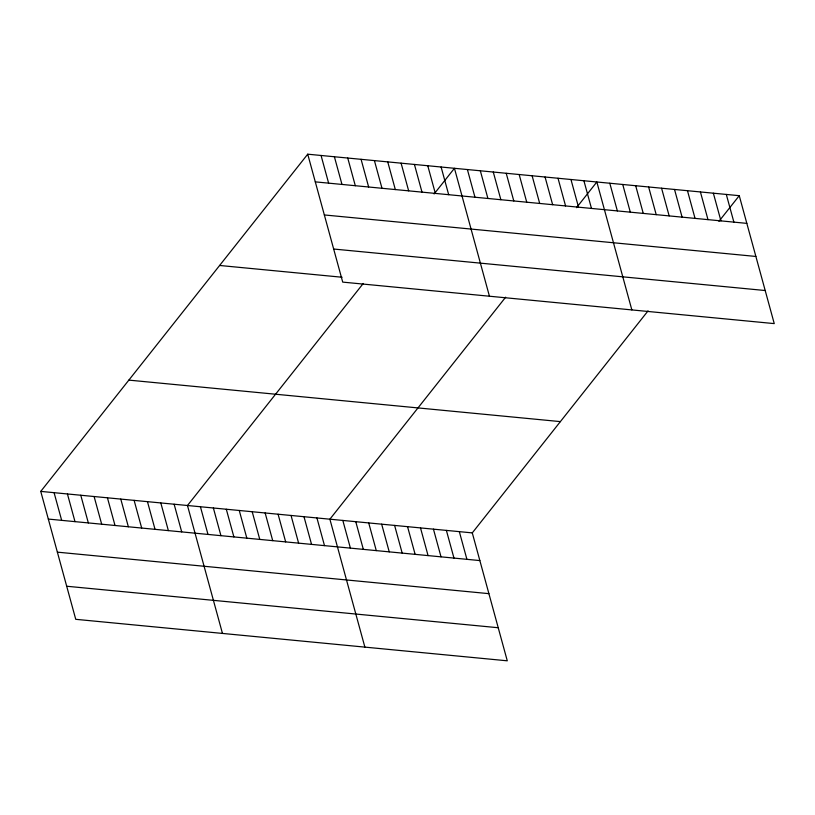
<?xml version="1.0" encoding="UTF-8"?>
<svg xmlns="http://www.w3.org/2000/svg" width="815" height="815" viewBox="0 0 815 815"><rect width="100%" height="100%" fill="white"/><g stroke="black" fill="none" stroke-linecap="round" stroke-linejoin="round"><path stroke-width="1.22" d="M648.047 310.882L472.282 532.888L507.276 660.812L75.744 619.318L40.75 491.394L307.724 154.188L739.256 195.682L774.25 323.606L342.718 282.112L307.724 154.188M363.235 283.488L187.47 505.504L222.464 633.428M434.11 193.97L454.444 168.297L489.438 296.222M505.646 297.19L329.881 519.196L364.876 647.12M576.521 207.672L596.845 181.989L631.849 309.914M718.922 221.364L739.256 195.682M315.293 181.867L746.825 223.371M324.339 214.946L755.872 256.45M333.671 249.033L765.204 290.527M219.622 265.466L342.086 277.243M128.852 380.116L560.384 421.61M40.75 491.394L472.282 532.888M48.319 519.073L479.852 560.577M57.376 552.152L488.908 593.656M66.698 586.24L498.23 627.733M726.308 194.439L733.877 222.118M713.359 193.196L720.939 220.875M700.411 191.953L707.991 219.632M687.473 190.7L695.042 218.389M674.525 189.457L682.094 217.147M661.576 188.214L669.156 215.893M648.628 186.971L656.207 214.651M635.69 185.728L643.259 213.408M622.741 184.475L630.311 212.165M609.793 183.232L617.363 210.922M583.907 180.747L591.476 208.426M570.958 179.504L578.528 207.183M558.01 178.251L565.579 205.94M545.062 177.008L552.641 204.697M532.114 175.765L539.693 203.444M519.175 174.522L526.745 202.202M506.227 173.279L513.796 200.959M493.279 172.026L500.858 199.716M480.33 170.783L487.91 198.473M467.392 169.54L474.962 197.22M441.109 167.014L448.678 194.693M427.763 165.73L435.342 193.41M414.428 164.447L421.997 192.126M401.092 163.163L408.661 190.853M387.746 161.879L395.326 189.569M374.411 160.596L381.99 188.285M361.076 159.312L368.645 187.002M459.334 531.645L466.913 559.324M347.74 158.029L355.309 185.718M446.386 530.402L453.965 558.081M334.395 156.755L341.974 184.435M433.448 529.149L441.017 556.839M321.059 155.471L328.628 183.151M420.499 527.906L428.069 555.596M407.551 526.663L415.13 554.353M394.603 525.42L402.182 553.1M381.664 524.177L389.234 551.857M368.716 522.924L376.286 550.614M355.768 521.682L363.337 549.371M342.82 520.439L350.399 548.118M316.933 517.953L324.502 545.632M303.985 516.7L311.554 544.389M291.037 515.457L298.616 543.147M278.088 514.214L285.668 541.894M265.15 512.971L272.719 540.651M252.202 511.728L259.771 539.408M239.253 510.475L246.833 538.165M226.305 509.232L233.885 536.922M213.367 507.99L220.936 535.669M200.419 506.747L207.988 534.426M174.135 504.22L181.704 531.9M160.8 502.937L168.369 530.616M147.454 501.653L155.033 529.332M134.118 500.369L141.688 528.049M120.783 499.086L128.352 526.775M107.437 497.802L115.017 525.492M94.102 496.518L101.681 524.208M80.767 495.235L88.336 522.924M67.431 493.961L75 521.641M54.085 492.678L61.665 520.357"/></g></svg>
